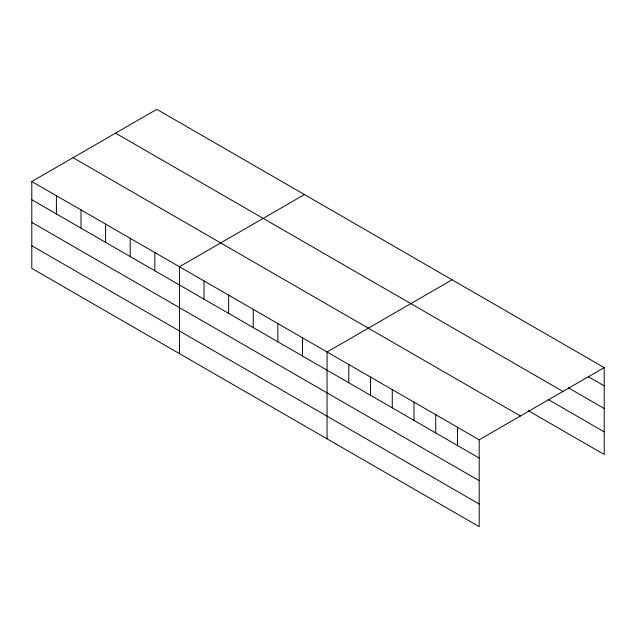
<?xml version="1.0" encoding="UTF-8"?>
<svg xmlns="http://www.w3.org/2000/svg" width="636" height="636" viewBox="0 0 636 636"><rect width="100%" height="100%" fill="white"/><g stroke="black" fill="none" stroke-linecap="round" stroke-linejoin="round"><path stroke-width="0.95" d="M479.186 480.689L479.186 439.802L31.8 181.499L31.8 268.376L479.186 526.672L479.186 480.689L31.8 222.393M31.8 181.499L156.814 109.328L604.2 367.624L604.2 454.502L528.142 410.586M304.453 194.56L179.439 266.738L179.439 353.616M452.093 279.8L327.071 351.978L327.071 438.856M479.186 439.802L604.2 367.624M588.324 376.695L604.2 385.861M568.258 387.761L604.2 408.511M115.561 133.147L562.947 391.442M548.2 399.519L604.2 431.852M73.053 157.68L520.439 415.984M31.8 199.744L479.186 458.039M31.8 245.727L479.186 504.022M457.459 427.249L457.459 445.494M435.724 414.704L435.724 432.949M413.996 402.159L413.996 420.404M392.269 389.614L392.269 407.859M370.534 377.069L370.534 395.314M348.806 364.523L348.806 382.761M302.466 337.772L302.466 356.009M277.86 323.565L277.86 341.802M253.255 309.358L253.255 327.604M228.65 295.152L228.65 313.397M204.045 280.945L204.045 299.19M154.834 252.532L154.834 270.777M130.221 238.325L130.221 256.57M105.616 224.118L105.616 242.364M81.011 209.912L81.011 228.157M56.405 195.705L56.405 213.95"/></g></svg>
